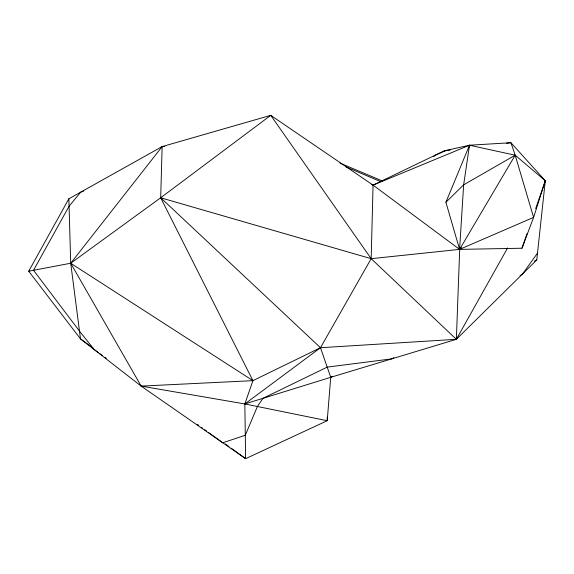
<?xml version="1.0" encoding="UTF-8"?>
<svg xmlns="http://www.w3.org/2000/svg" width="574" height="574" viewBox="0 0 574 574"><rect width="100%" height="100%" fill="white"/><g stroke="black" fill="none" stroke-linecap="round" stroke-linejoin="round"><path stroke-width="0.86" d="M327.252 417.14L327.216 420.706L245.629 458.669L141.154 386.108L80.496 338.897L28.7 271.208L68.858 198.791L162.141 146.592L270.749 115.331L373.071 185.122L459.595 249.381L521.996 248.226L533.605 217.381L545.3 180.76L510.939 142.718L469.503 145.222L444.14 150.89L373.071 185.122L371.478 184.304M164.824 146.449L162.141 146.592L160.691 197.772L252.919 380.655L244.84 403.945L245.629 458.669L231.143 448.165M28.7 271.208L70.71 263.236L160.691 197.772L320.479 347.722L330.732 377.319L327.216 420.706L244.84 403.945L141.154 386.108L70.71 263.236L68.858 198.791M459.76 247.602L456.359 339.313L330.732 377.319L244.84 403.945L320.479 347.722L371.17 258.68L373.071 185.122L469.503 145.222L515.187 155.21L545.3 180.76L536.769 259.914L456.359 339.313L320.479 347.722L252.919 380.655L141.154 386.108M469.338 147.001L469.503 145.222L445.898 202.256L459.595 249.381L533.605 217.381L515.187 155.21L510.939 142.718L506.49 143.263M469.503 145.222L463.641 184.842L459.595 249.381L371.17 258.68L160.691 197.772L270.749 115.331L371.17 258.68L456.359 339.313L507.624 247.932M521.996 248.226L526.946 233.891M535.686 208.584L545.3 180.76L544.425 182.317M433.872 156.846L434.439 155.561L446.12 150.445L449.141 150.137M537.508 253.105L522.656 273.855L520.022 275.692M92.809 347.83L80.496 338.897L70.71 263.236L162.141 146.592M445.898 202.256L463.641 184.842L515.187 155.21L459.595 249.381L461.683 247.71M330.732 377.319L332.21 376.307M393.908 357.652L391.719 358.872L327.202 367.123L262.971 398.327L257.396 406.5L245.292 435.257L222.755 442.784L208.692 432.588M534.372 261.105L536.769 259.914M83.833 190.955L80.712 192.161L69.074 206.231L33.529 270.297L79.492 331.126L94.179 349.544L98.197 352.465M444.14 150.89L448.294 150.381M449.743 150.079L450.346 150.015M339.937 163.109L382.679 181.097M346.072 166.955L380.706 181.614M70.71 263.236L252.919 380.655M225.352 443.96L228.976 446.586M99.532 353.433L102.215 355.378M104.891 357.315L106.233 358.291M197.312 424.329L198.647 425.298M201.331 427.243L202.665 428.218M204.674 429.675L206.683 431.131"/></g></svg>
